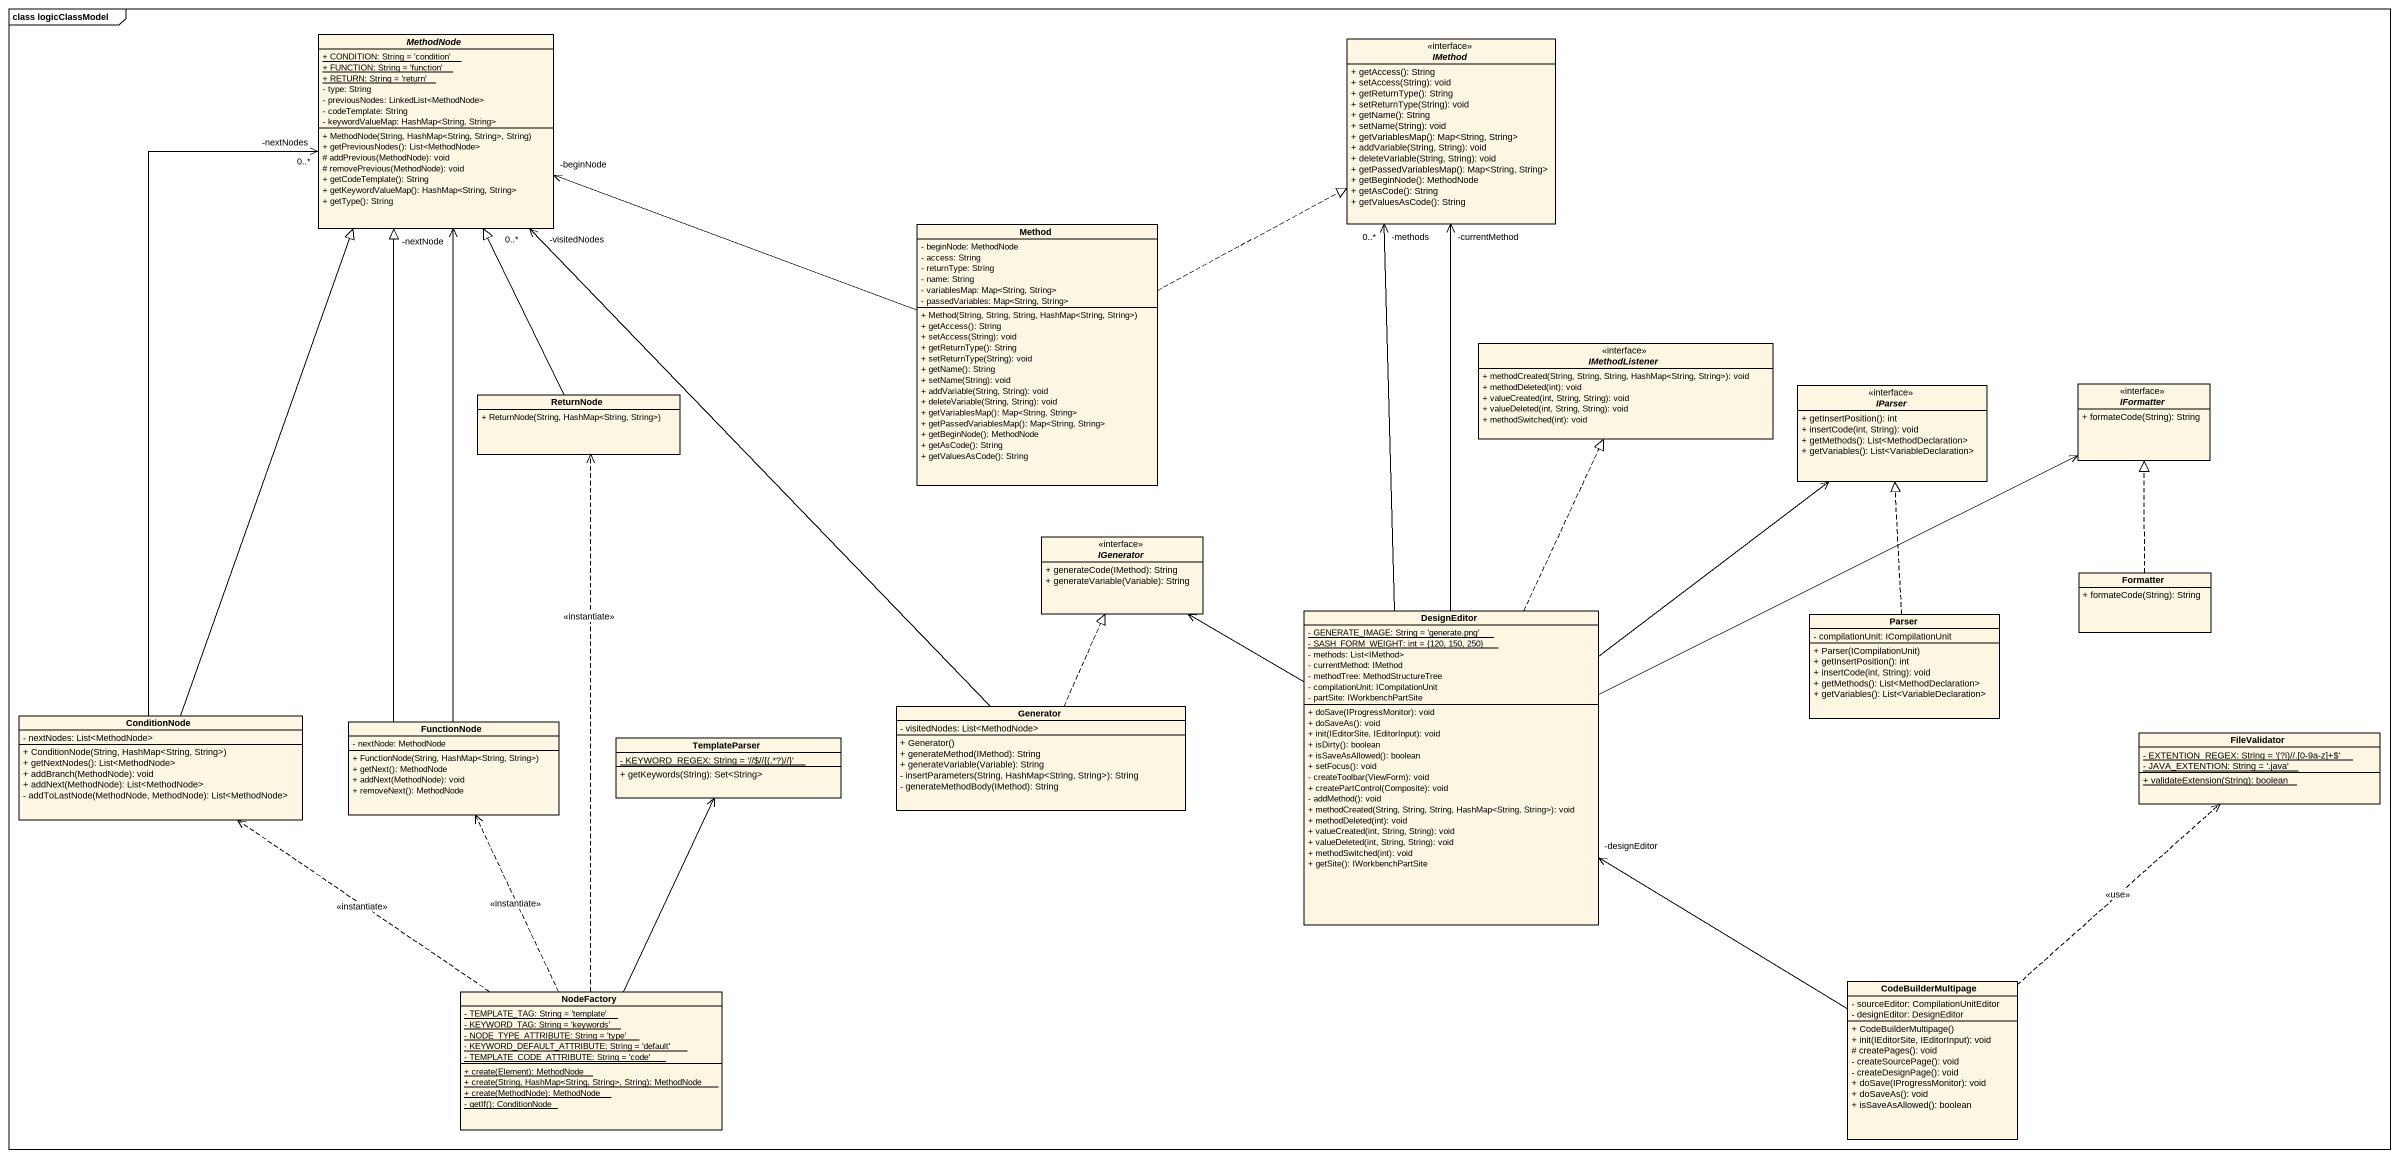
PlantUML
@startuml
mainframe class logicClassModel
hide circle
hide empty members
skinparam classAttributeIconSize 0
abstract class MethodNode {
  {static} + CONDITION: String = 'condition'
  {static} + FUNCTION: String = 'function'
  {static} + RETURN: String = 'return'
  - type: String
  - previousNodes: LinkedList<MethodNode>
  - codeTemplate: String
  - keywordValueMap: HashMap<String, String>
  + MethodNode(String, HashMap<String, String>, String)
  + getPreviousNodes(): List<MethodNode>
  # addPrevious(MethodNode): void
  # removePrevious(MethodNode): void
  + getCodeTemplate(): String
  + getKeywordValueMap(): HashMap<String, String>
  + getType(): String
}
interface IMethod <<interface>> {
  + getAccess(): String
  + setAccess(String): void
  + getReturnType(): String
  + setReturnType(String): void
  + getName(): String
  + setName(String): void
  + getVariablesMap(): Map<String, String>
  + addVariable(String, String): void
  + deleteVariable(String, String): void
  + getPassedVariablesMap(): Map<String, String>
  + getBeginNode(): MethodNode
  + getAsCode(): String
  + getValuesAsCode(): String
}
class Method {
  - beginNode: MethodNode
  - access: String
  - returnType: String
  - name: String
  - variablesMap: Map<String, String>
  - passedVariables: Map<String, String>
  + Method(String, String, String, HashMap<String, String>)
  + getAccess(): String
  + setAccess(String): void
  + getReturnType(): String
  + setReturnType(String): void
  + getName(): String
  + setName(String): void
  + addVariable(String, String): void
  + deleteVariable(String, String): void
  + getVariablesMap(): Map<String, String>
  + getPassedVariablesMap(): Map<String, String>
  + getBeginNode(): MethodNode
  + getAsCode(): String
  + getValuesAsCode(): String
}
interface IMethodListener <<interface>> {
  + methodCreated(String, String, String, HashMap<String, String>): void
  + methodDeleted(int): void
  + valueCreated(int, String, String): void
  + valueDeleted(int, String, String): void
  + methodSwitched(int): void
}
class ReturnNode {
  + ReturnNode(String, HashMap<String, String>)
}
interface IParser <<interface>> {
  + getInsertPosition(): int
  + insertCode(int, String): void
  + getMethods(): List<MethodDeclaration>
  + getVariables(): List<VariableDeclaration>
}
interface IFormatter <<interface>> {
  + formateCode(String): String
}
interface IGenerator <<interface>> {
  + generateCode(IMethod): String
  + generateVariable(Variable): String
}
class Formatter {
  + formateCode(String): String
}
class DesignEditor {
  {static} - GENERATE_IMAGE: String = 'generate.png'
  {static} - SASH_FORM_WEIGHT: int = {120, 150, 250}
  - methods: List<IMethod>
  - currentMethod: IMethod
  - methodTree: MethodStructureTree
  - compilationUnit: ICompilationUnit
  - partSite: IWorkbenchPartSite
  + doSave(IProgressMonitor): void
  + doSaveAs(): void
  + init(IEditorSite, IEditorInput): void
  + isDirty(): boolean
  + isSaveAsAllowed(): boolean
  + setFocus(): void
  - createToolbar(ViewForm): void
  + createPartControl(Composite): void
  - addMethod(): void
  + methodCreated(String, String, String, HashMap<String, String>): void
  + methodDeleted(int): void
  + valueCreated(int, String, String): void
  + valueDeleted(int, String, String): void
  + methodSwitched(int): void
  + getSite(): IWorkbenchPartSite
}
class Parser {
  - compilationUnit: ICompilationUnit
  + Parser(ICompilationUnit)
  + getInsertPosition(): int
  + insertCode(int, String): void
  + getMethods(): List<MethodDeclaration>
  + getVariables(): List<VariableDeclaration>
}
class ConditionNode {
  - nextNodes: List<MethodNode>
  + ConditionNode(String, HashMap<String, String>)
  + getNextNodes(): List<MethodNode>
  + addBranch(MethodNode): void
  + addNext(MethodNode): List<MethodNode>
  - addToLastNode(MethodNode, MethodNode): List<MethodNode>
}
class Generator {
  - visitedNodes: List<MethodNode>
  + Generator()
  + generateMethod(IMethod): String
  + generateVariable(Variable): String
  - insertParameters(String, HashMap<String, String>): String
  - generateMethodBody(IMethod): String
}
class FunctionNode {
  - nextNode: MethodNode
  + FunctionNode(String, HashMap<String, String>)
  + getNext(): MethodNode
  + addNext(MethodNode): void
  + removeNext(): MethodNode
}
class TemplateParser {
  {static} {field} - KEYWORD_REGEX: String = '~//$~//{(.*?)~//}'
  + getKeywords(String): Set<String>
}
class FileValidator {
  {static} {field} - EXTENTION_REGEX: String = '(?i)//.[0-9a-z]+$'
  {static} - JAVA_EXTENTION: String = '.java'
  {static} + validateExtension(String): boolean
}
class CodeBuilderMultipage {
  - sourceEditor: CompilationUnitEditor
  - designEditor: DesignEditor
  + CodeBuilderMultipage()
  + init(IEditorSite, IEditorInput): void
  # createPages(): void
  - createSourcePage(): void
  - createDesignPage(): void
  + doSave(IProgressMonitor): void
  + doSaveAs(): void
  + isSaveAsAllowed(): boolean
}
class NodeFactory {
  {static} - TEMPLATE_TAG: String = 'template'
  {static} - KEYWORD_TAG: String = 'keywords'
  {static} - NODE_TYPE_ATTRIBUTE: String = 'type'
  {static} - KEYWORD_DEFAULT_ATTRIBUTE: String = 'default'
  {static} - TEMPLATE_CODE_ATTRIBUTE: String = 'code'
  {static} + create(Element): MethodNode
  {static} + create(String, HashMap<String, String>, String): MethodNode
  {static} + create(MethodNode): MethodNode
  {static} - getIf(): ConditionNode
}
Method -left-> "-beginNode" MethodNode
Method .right.|> IMethod
ReturnNode -up-|> MethodNode
Formatter .up.|> IFormatter
DesignEditor -up-> "-currentMethod" IMethod
DesignEditor -up-> "-methods\n0..*" IMethod
DesignEditor .up.|> IMethodListener
DesignEditor -up-> IParser
DesignEditor -right-> IFormatter
DesignEditor -left-> IGenerator
Parser .up.|> IParser
ConditionNode -up-> "-nextNodes\n0..*" MethodNode
ConditionNode -up-|> MethodNode
Generator -up-> "-visitedNodes\n0..*" MethodNode
Generator .up.|> IGenerator
FunctionNode -up-> "-nextNode" MethodNode
FunctionNode -up-|> MethodNode
CodeBuilderMultipage -up-> "-designEditor" DesignEditor
CodeBuilderMultipage .up.> FileValidator : <<use>>
NodeFactory .up.> ReturnNode : <<instantiate>>
NodeFactory .up.> ConditionNode : <<instantiate>>
NodeFactory .up.> FunctionNode : <<instantiate>>
NodeFactory -up-> TemplateParser
@enduml
